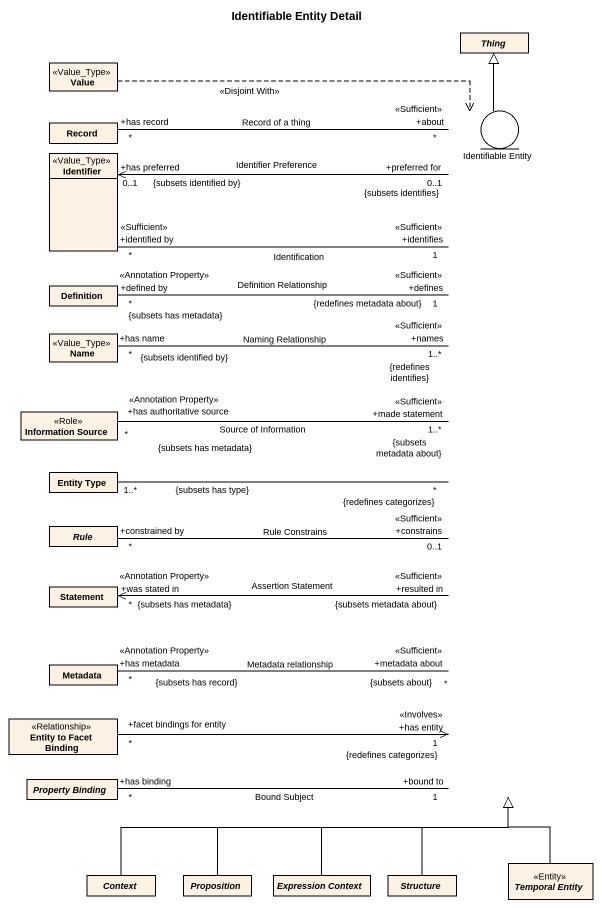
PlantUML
@startuml
title Identifiable Entity Detail
allowmixing
hide circle
hide empty members
class Value <<Value_Type>>
abstract class Thing
class "Record" as Record_
entity "Identifiable Entity" as Identifiable_Entity
class Identifier <<Value_Type>>
class Definition
class Name <<Value_Type>>
class "Information Source" as Information_Source <<Role>>
class "Entity Type" as Entity_Type
abstract class Rule
class Statement
class Metadata
class "Entity to Facet Binding" as Entity_to_Facet_Binding <<Relationship>>
abstract class "Property Binding" as Property_Binding
abstract class Context
abstract class Proposition
abstract class "Expression Context" as Expression_Context
abstract class Structure
abstract class "Temporal Entity" as Temporal_Entity <<Entity>>
Value ..> Identifiable_Entity : <<Disjoint With>>
Record_ "+has record\n*" -- "+about\n<<Sufficient>>\n*" Identifiable_Entity : Record of a thing
Identifiable_Entity -up-|> Thing
Identifiable_Entity "+preferred for\n0..1\n{subsets identifies}" -up-> "+has preferred\n0..1\n{subsets identified by}" Identifier : Identifier Preference
Identifiable_Entity "+resulted in\n<<Sufficient>>\n{subsets metadata about}" -left-> "+was stated in\n<<Annotation Property>>\n*\n{subsets has metadata}" Statement : Assertion Statement
Identifiable_Entity "+bound to\n1" -- "+has binding\n*" Property_Binding : Bound Subject
Identifier "+identified by\n<<Sufficient>>\n*" -- "+identifies\n<<Sufficient>>\n1" Identifiable_Entity : Identification
Definition "+defined by\n<<Annotation Property>>\n*\n{subsets has metadata}" -right- "+defines\n<<Sufficient>>\n1\n{redefines metadata about}" Identifiable_Entity : Definition Relationship
Name "+has name\n*\n{subsets identified by}" -right- "+names\n<<Sufficient>>\n1..*\n{redefines identifies}" Identifiable_Entity : Naming Relationship
Information_Source "+has authoritative source\n<<Annotation Property>>\n*\n{subsets has metadata}" -right- "+made statement\n<<Sufficient>>\n1..*\n{subsets metadata about}" Identifiable_Entity : Source of Information
Entity_Type "1..*\n{subsets has type}" -right- "*\n{redefines categorizes}" Identifiable_Entity
Rule "+constrained by\n*" -right- "+constrains\n<<Sufficient>>\n0..1" Identifiable_Entity : Rule Constrains
Metadata "+has metadata\n<<Annotation Property>>\n*\n{subsets has record}" -right- "+metadata about\n<<Sufficient>>\n*\n{subsets about}" Identifiable_Entity : Metadata relationship
Entity_to_Facet_Binding "+facet bindings for entity\n*" -up-> "+has entity\n<<Involves>>\n1\n{redefines categorizes}" Identifiable_Entity
Context -up-|> Identifiable_Entity
Proposition -up-|> Identifiable_Entity
Expression_Context -up-|> Identifiable_Entity
Structure -up-|> Identifiable_Entity
Temporal_Entity -up-|> Identifiable_Entity
@enduml
